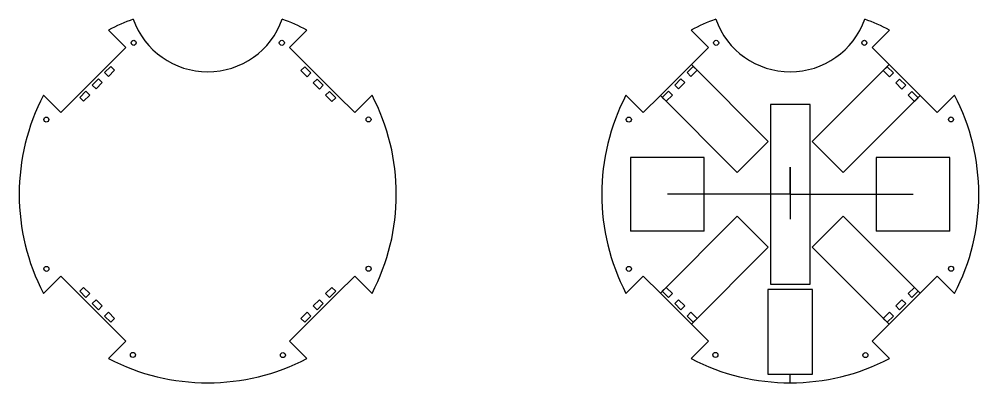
# Model space of a CAD drawing. Header units: millimetres. Extents: x 94 to 4663, y 1700 to 2819.
# Drawn here: x 1884 to 2431, y 2277 to 2484 of the extents above; entities that cross this region are included whole.
import ezdxf

# ---------------------------------------------------------------- set-up
doc = ezdxf.new("R2010")
doc.units = ezdxf.units.MM

msp = doc.modelspace()

# ---------------------------------------------------------------- linework, layer by layer
for p, q in [((1944.49, 2467.85), (1934.59, 2477.75)), ((2037.73, 2467.85), (2047.63, 2477.75)), ((2276.48, 2467.85), (2266.58, 2477.75)), ((2369.72, 2467.85), (2379.62, 2477.75)), ((1934.77, 2458.12), (1944.49, 2467.85)), ((2047.45, 2458.12), (2037.73, 2467.85)), ((2266.76, 2458.12), (2276.48, 2467.85)), ((2379.44, 2458.12), (2369.72, 2467.85)), ((1917.09, 2440.45), (1934.77, 2458.12)), ((1932.33, 2453.49), (1935.87, 2457.03)), ((1935.87, 2457.03), (1938.06, 2454.84)), ((2046.36, 2456.88), (2044.16, 2454.69)), ((2046.36, 2456.88), (2049.89, 2453.35)), ((2047.45, 2458.12), (2065.13, 2440.45)), ((2249.08, 2440.45), (2266.76, 2458.12)), ((2264.32, 2453.49), (2267.86, 2457.03)), ((2310.6, 2414.28), (2266.76, 2458.12)), ((2267.86, 2457.03), (2270.05, 2454.84)), ((2335.67, 2414.21), (2379.51, 2458.05)), ((2378.35, 2456.88), (2376.15, 2454.69)), ((2378.35, 2456.88), (2381.88, 2453.35)), ((2379.44, 2458.12), (2397.12, 2440.45)), ((1932.33, 2453.49), (1934.52, 2451.3)), ((1934.52, 2451.3), (1938.06, 2454.84)), ((2044.16, 2454.69), (2047.7, 2451.16)), ((2049.89, 2453.35), (2047.7, 2451.16)), ((2264.32, 2453.49), (2266.51, 2451.3)), ((2266.51, 2451.3), (2270.05, 2454.84)), ((2376.15, 2454.69), (2379.69, 2451.16)), ((2381.88, 2453.35), (2379.69, 2451.16)), ((1925.26, 2446.42), (1928.8, 2449.96)), ((1925.26, 2446.42), (1927.45, 2444.23)), ((1927.45, 2444.23), (1930.99, 2447.77)), ((1928.8, 2449.96), (1930.99, 2447.77)), ((2053.43, 2449.81), (2051.24, 2447.62)), ((2051.24, 2447.62), (2054.77, 2444.09)), ((2053.43, 2449.81), (2056.96, 2446.28)), ((2056.96, 2446.28), (2054.77, 2444.09)), ((2257.25, 2446.42), (2260.79, 2449.96)), ((2257.25, 2446.42), (2259.44, 2444.23)), ((2259.44, 2444.23), (2262.98, 2447.77)), ((2260.79, 2449.96), (2262.98, 2447.77)), ((2385.42, 2449.81), (2383.23, 2447.62)), ((2383.23, 2447.62), (2386.76, 2444.09)), ((2385.42, 2449.81), (2388.95, 2446.28)), ((2388.95, 2446.28), (2386.76, 2444.09)), ((1907.37, 2430.72), (1897.47, 2440.62)), ((1917.09, 2440.45), (1907.37, 2430.72)), ((1918.19, 2439.35), (1921.72, 2442.89)), ((1918.19, 2439.35), (1920.38, 2437.16)), ((1920.38, 2437.16), (1923.92, 2440.69)), ((1921.72, 2442.89), (1923.92, 2440.69)), ((2060.5, 2442.74), (2058.31, 2440.55)), ((2058.31, 2440.55), (2061.84, 2437.01)), ((2060.5, 2442.74), (2064.03, 2439.21)), ((2065.13, 2440.45), (2074.85, 2430.72)), ((2074.85, 2430.72), (2084.75, 2440.62)), ((2239.36, 2430.72), (2229.46, 2440.62)), ((2249.08, 2440.45), (2239.36, 2430.72)), ((2250.18, 2439.35), (2253.72, 2442.89)), ((2250.18, 2439.35), (2252.37, 2437.16)), ((2252.37, 2437.16), (2255.91, 2440.69)), ((2253.72, 2442.89), (2255.91, 2440.69)), ((2392.49, 2442.74), (2390.3, 2440.55)), ((2390.3, 2440.55), (2393.83, 2437.01)), ((2392.49, 2442.74), (2396.02, 2439.21)), ((2397.12, 2440.45), (2406.84, 2430.72)), ((2406.84, 2430.72), (2416.74, 2440.62)), ((2064.03, 2439.21), (2061.84, 2437.01)), ((2311.8, 2435.36), (2311.8, 2332.86)), ((2334.4, 2435.36), (2311.8, 2435.36)), ((2334.4, 2332.86), (2334.4, 2435.36)), ((2396.02, 2439.21), (2393.83, 2437.01)), ((2232.1, 2405.11), (2232.1, 2363.11)), ((2274.1, 2405.11), (2232.1, 2405.11)), ((2274.1, 2363.11), (2274.1, 2405.11)), ((2372.1, 2405.11), (2372.1, 2363.11)), ((2414.1, 2405.11), (2372.1, 2405.11)), ((2414.1, 2363.11), (2414.1, 2405.11)), ((2323.1, 2384.11), (2323.1, 2399.63)), ((2323.1, 2399.63), (2323.1, 2369.95)), ((2323.1, 2384.11), (2253.1, 2384.11)), ((2323.1, 2384.11), (2393.1, 2384.11)), ((2274.1, 2363.11), (2232.1, 2363.11)), ((2414.1, 2363.11), (2372.1, 2363.11)), ((1907.37, 2337.49), (1897.47, 2327.59)), ((1917.09, 2327.77), (1907.37, 2337.49)), ((2065.13, 2327.77), (2074.85, 2337.49)), ((2074.85, 2337.49), (2084.75, 2327.59)), ((2239.36, 2337.49), (2229.46, 2327.59)), ((2249.08, 2327.77), (2239.36, 2337.49)), ((2397.12, 2327.77), (2406.84, 2337.49)), ((2406.84, 2337.49), (2416.74, 2327.59)), ((1920.38, 2331.05), (1918.19, 2328.86)), ((1920.38, 2331.05), (1923.92, 2327.52)), ((2058.31, 2327.52), (2061.84, 2331.05)), ((2061.84, 2331.05), (2064.03, 2328.86)), ((2252.37, 2331.05), (2250.18, 2328.86)), ((2252.37, 2331.05), (2255.91, 2327.52)), ((2311.8, 2332.86), (2334.4, 2332.86)), ((2390.3, 2327.52), (2393.83, 2331.05)), ((2393.83, 2331.05), (2396.02, 2328.86)), ((1917.09, 2327.77), (1934.77, 2310.09)), ((1918.19, 2328.86), (1921.72, 2325.33)), ((1923.92, 2327.52), (1921.72, 2325.33)), ((2047.45, 2310.09), (2065.13, 2327.77)), ((2058.31, 2327.52), (2060.5, 2325.33)), ((2060.5, 2325.33), (2064.03, 2328.86)), ((2249.08, 2327.77), (2266.76, 2310.09)), ((2250.18, 2328.86), (2253.72, 2325.33)), ((2255.91, 2327.52), (2253.72, 2325.33)), ((2310.4, 2329.88), (2310.4, 2281.63)), ((2335.8, 2329.88), (2310.4, 2329.88)), ((2335.8, 2281.63), (2335.8, 2329.88)), ((2379.44, 2310.09), (2397.12, 2327.77)), ((2390.3, 2327.52), (2392.49, 2325.33)), ((2392.49, 2325.33), (2396.02, 2328.86)), ((1927.45, 2323.98), (1925.26, 2321.79)), ((1925.26, 2321.79), (1928.8, 2318.25)), ((1927.45, 2323.98), (1930.99, 2320.45)), ((1930.99, 2320.45), (1928.8, 2318.25)), ((2051.24, 2320.45), (2054.77, 2323.98)), ((2051.24, 2320.45), (2053.43, 2318.25)), ((2053.43, 2318.25), (2056.96, 2321.79)), ((2054.77, 2323.98), (2056.96, 2321.79)), ((2259.44, 2323.98), (2257.25, 2321.79)), ((2257.25, 2321.79), (2260.79, 2318.25)), ((2259.44, 2323.98), (2262.98, 2320.45)), ((2262.98, 2320.45), (2260.79, 2318.25)), ((2383.23, 2320.45), (2386.76, 2323.98)), ((2383.23, 2320.45), (2385.42, 2318.25)), ((2385.42, 2318.25), (2388.95, 2321.79)), ((2386.76, 2323.98), (2388.95, 2321.79)), ((1934.52, 2316.91), (1932.33, 2314.72)), ((1932.33, 2314.72), (1935.87, 2311.18)), ((1934.52, 2316.91), (1938.06, 2313.38)), ((2044.16, 2313.38), (2047.7, 2316.91)), ((2046.36, 2311.18), (2049.89, 2314.72)), ((2047.7, 2316.91), (2049.89, 2314.72)), ((2266.51, 2316.91), (2264.32, 2314.72)), ((2264.32, 2314.72), (2267.86, 2311.18)), ((2266.51, 2316.91), (2270.05, 2313.38)), ((2376.15, 2313.38), (2379.69, 2316.91)), ((2378.35, 2311.18), (2381.88, 2314.72)), ((2379.69, 2316.91), (2381.88, 2314.72)), ((1934.77, 2310.09), (1944.49, 2300.36)), ((1938.06, 2313.38), (1935.87, 2311.18)), ((2047.45, 2310.09), (2037.73, 2300.36)), ((2044.16, 2313.38), (2046.36, 2311.18)), ((2266.76, 2310.09), (2276.48, 2300.36)), ((2270.05, 2313.38), (2267.86, 2311.18)), ((2379.44, 2310.09), (2369.72, 2300.36)), ((2376.15, 2313.38), (2378.35, 2311.18)), ((1944.49, 2300.36), (1934.59, 2290.47)), ((2037.73, 2300.36), (2047.63, 2290.47)), ((2276.48, 2300.36), (2266.58, 2290.47)), ((2369.72, 2300.36), (2379.62, 2290.47)), ((2310.4, 2281.63), (2335.8, 2281.63)), ((2323.1, 2276.64), (2323.1, 2281.64))]:
    msp.add_line(p, q)
for points in [[(2249.08, 2440.45), (2292.92, 2396.61)], [(2353.35, 2396.53), (2397.19, 2440.37)], [(2292.92, 2396.61), (2310.6, 2414.28)], [(2335.67, 2414.21), (2353.35, 2396.53)], [(2292.92, 2371.61), (2249.08, 2327.77)], [(2310.6, 2353.93), (2292.92, 2371.61)], [(2353.28, 2371.61), (2335.6, 2353.93)], [(2397.12, 2327.77), (2353.28, 2371.61)], [(2266.76, 2310.09), (2310.6, 2353.93)], [(2335.6, 2353.93), (2379.44, 2310.09)]]:
    msp.add_lwpolyline(points)
for centre in [(1948.89, 2470.48), (2033.34, 2470.48), (2280.88, 2470.48), (2365.33, 2470.48), (1899.11, 2426.73), (2082.74, 2426.79), (2231.1, 2426.73), (2414.73, 2426.79), (1899.17, 2341.6), (2082.77, 2341.66), (2231.16, 2341.6), (2414.76, 2341.66), (1948.45, 2292.55), (2033.96, 2292.42), (2280.44, 2292.55), (2365.95, 2292.42)]:
    msp.add_circle(centre, 1.43)
for centre, radius, start, end in [((1991.11, 2369.13), 122.44, 110.3106, 117.49), ((1991.11, 2499.06), 45.1, 199.5648, 340.4352), ((1991.11, 2369.13), 122.44, 62.51, 69.6894), ((2323.1, 2369.13), 122.44, 110.3106, 117.49), ((2323.1, 2499.06), 45.1, 199.5648, 340.4352), ((2323.1, 2369.13), 122.44, 62.51, 69.6894), ((2006.09, 2384.11), 122.44, 152.51, 207.49), ((1976.14, 2384.11), 122.44, 332.51, 27.49), ((2338.08, 2384.11), 122.44, 152.51, 207.49), ((2308.13, 2384.11), 122.44, 332.51, 27.49), ((1991.11, 2399.08), 122.44, 242.51, 297.49), ((2323.1, 2399.08), 122.44, 242.51, 297.49)]:
    msp.add_arc(centre, radius, start, end)

doc.saveas('drawing.dxf')
